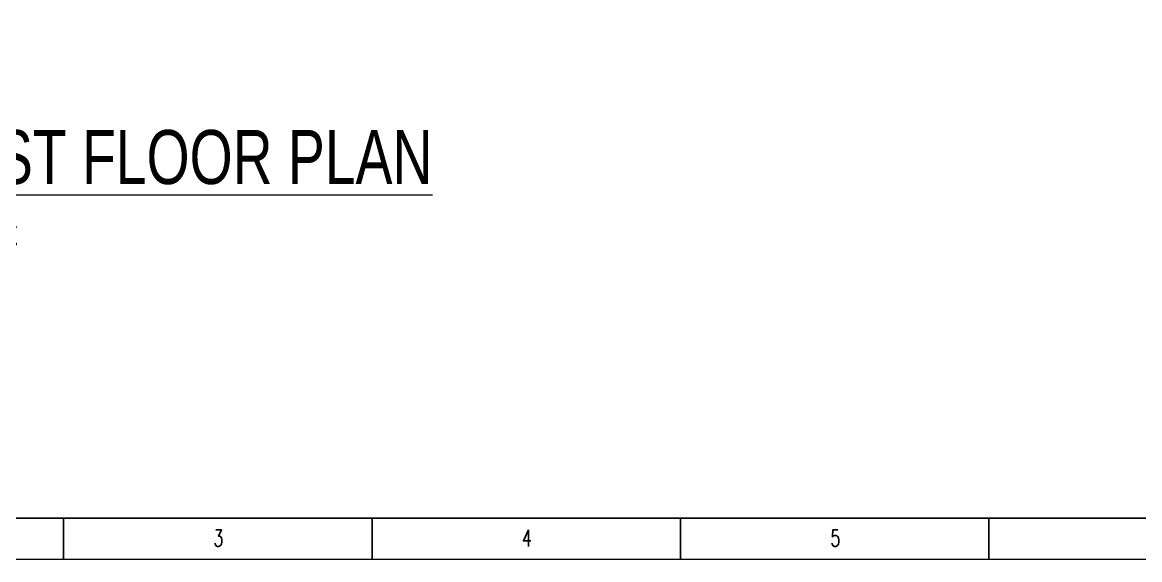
# Model space of a CAD drawing. Header units: inches. Extents: x 112 to 4169, y -2569 to 841.
# Drawn here: x 1686.3 to 1908.6, y -1182 to -1075.2 of the extents above; entities that cross this region are included whole.
import ezdxf

# ---------------------------------------------------------------- set-up
doc = ezdxf.new("R2010")
doc.units = ezdxf.units.IN
doc.header["$MEASUREMENT"] = 0
doc.layers.add('Text-01', color=253, linetype='Continuous', lineweight=15)
doc.styles.add('Swiss721', font='swisscl.ttf')
doc.styles.add('TEG BORDER', font='txt_qlt.shx', dxfattribs={"width": 0.7, "bigfont": 'hztxt.shx'})

# ---------------------------------------------------------------- blocks, each defined once
blk = doc.blocks.new('240 BORDER A2')
at = {"linetype": 'Continuous'}
blk.add_line((5, 5), (489, 5), dxfattribs=at)
for p, q in [((74.25, 0), (74.25, 5)), ((111.38, 0), (111.38, 5)), ((148.5, 0), (148.5, 5)), ((185.63, 0), (185.63, 5))]:
    blk.add_line(p, q)
at = {"color": 5, "lineweight": 15}
blk.add_lwpolyline([(0, 420), (594, 420), (594, 0), (0, 0)], close=True, dxfattribs=at)
blk.add_lwpolyline([(5, 415), (589, 415), (589, 5), (5, 5)], close=True)
at = {"char_height": 2, "width": 2, "attachment_point": 7, "style": 'TEG BORDER'}
for s, insert in [('3', (92.3, 1.59)), ('4', (129.42, 1.59)), ('5', (166.55, 1.59))]:
    blk.add_mtext(s, dxfattribs=dict(at, insert=insert))

msp = doc.modelspace()

# ---------------------------------------------------------------- block references
at = {"xscale": 1.652949273830399, "yscale": 1.652949273830399, "zscale": 1.652949273830399}
msp.add_blockref('240 BORDER A2', (1571.77, -1181.97), dxfattribs=at)

# ---------------------------------------------------------------- texts
at = {"layer": 'Text-01', "insert": (1663.35, -1096.58), "char_height": 10.7333, "width": 176.7295, "attachment_point": 1, "style": 'Swiss721'}
msp.add_mtext('{\\LFIRST FLOOR PLAN\\H0.4658x;\\l  \\P1784 Sqft}', dxfattribs=at)

doc.saveas('drawing.dxf')
